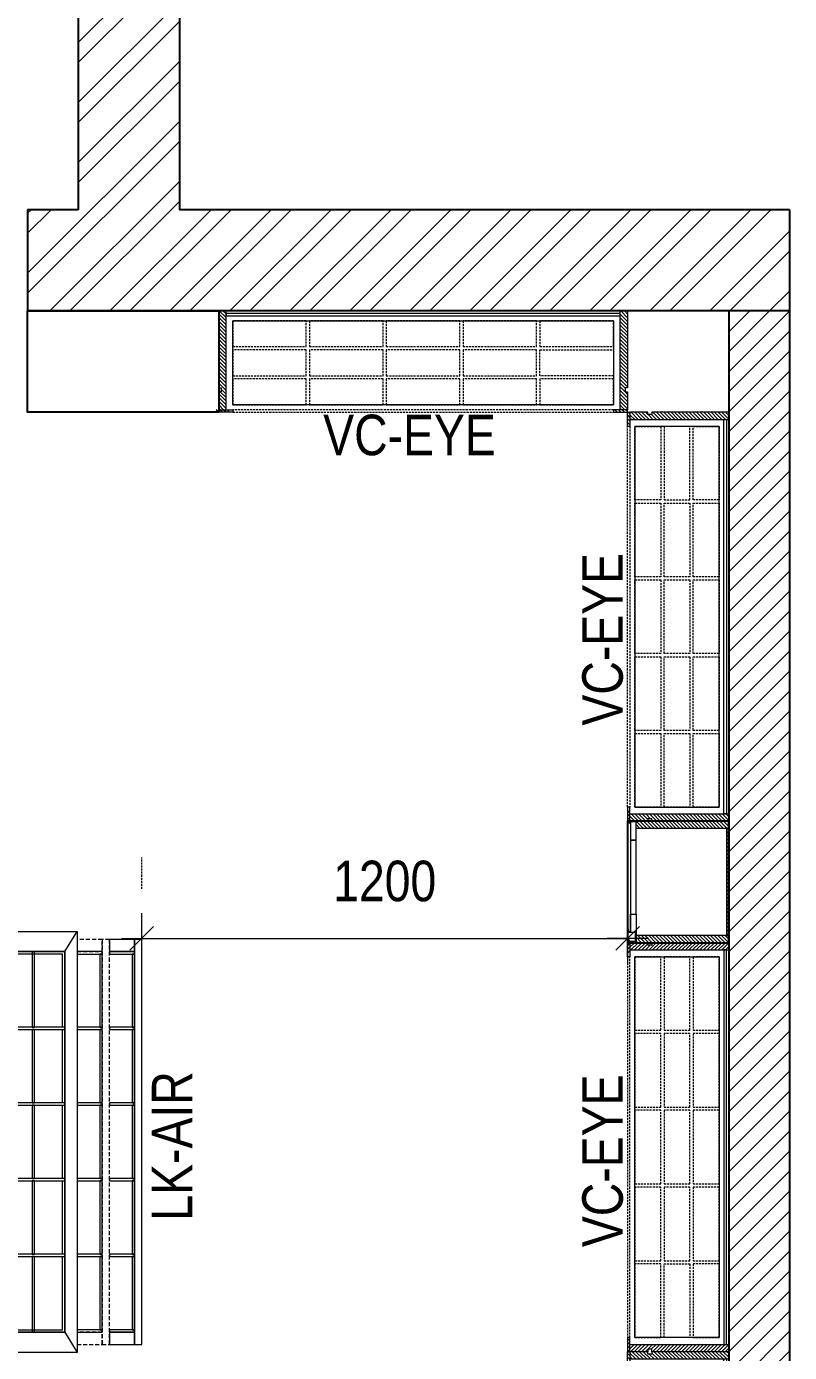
# Model space of a CAD drawing. Header units: millimetres. Extents: x 1535833 to 1547155, y 396470 to 405534.
# Drawn here: x 1545270 to 1547155, y 400062 to 403336 of the extents above; entities that cross this region are included whole.
import ezdxf

# ---------------------------------------------------------------- set-up
doc = ezdxf.new("R2010")
doc.units = ezdxf.units.MM
doc.header["$LTSCALE"] = 40
doc.header["$PDMODE"] = 3
for name, pattern in [('a_p6_plan_L18$0$HIDDEN', [0.375, 0.25, -0.125]), ('ACAD_ISO03W100', [30, 12, -18]), ('SK-103 Ground - Rome$0$LA-103A$0$HIDDEN2', [0.1875, 0.125, -0.0625])]:
    doc.linetypes.add(name, pattern=pattern)
doc.layers.add('A-WALL', color=1, linetype='Continuous')
for name, color, linetype, lineweight in [('LENS-DIM', 252, 'Continuous', 5), ('LK-FF&E FLOOR', 1, 'Continuous', 9), ('LK-FF&E WALL', 1, 'Continuous', 9), ('LN-ELEVATION-1', 81, 'Continuous', 13), ('LN-ELEVATION-2', 103, 'Continuous', 20), ('LN-ELEVATION-3', 125, 'a_p6_plan_L18$0$HIDDEN', 18), ('LN-ELEVATION-4', 145, 'Continuous', 13), ('LN-ELEVATION-5', 167, 'Continuous', 5), ('LN-HATCH', 251, 'Continuous', 0), ('PLANO-TXT', 252, 'Continuous', 5)]:
    doc.layers.add(name, color=color, linetype=linetype, lineweight=lineweight)
doc.styles.add('LK TXT', font='Gill Sans MT Condensed Regular.ttf')
doc.styles.get("Standard").update_dxf_attribs({"font": 'Gill Sans MT Condensed Regular.ttf', "height": 100})
doc.dimstyles.new('LK-MM 200', dxfattribs={"dimscale": 2000, "dimtxt": 0.05, "dimasz": 0.00025, "dimexe": 0.1, "dimexo": 0.0625, "dimgap": 0.045, "dimtad": 1, "dimdec": 0, "dimzin": 0, "dimdsep": 46, "dimtxsty": 'Standard', "dimblk": 'DMLL', "dimblk1": 'DMLL', "dimblk2": 'DMLL', "dimcen": 0.09, "dimclrd": 251, "dimclre": 250, "dimclrt": 256, "dimadec": 0, "dimazin": 0, "dimtfac": 1, "dimtdec": 0, "dimtofl": 0, "dimtmove": 2, "dimatfit": 3, "dimldrblk": 'OPEN90', "dimfxl": 1, "dimtolj": 1, "dimtzin": 0, "dimlwd": 5, "dimlwe": 0, "dimarcsym": 0})
pattern_1 = [(45, (7858558.917008298, 3503823.203216763), (-4.490128060534575, 4.490128060534575), [])]

# ---------------------------------------------------------------- blocks, each defined once
blk = doc.blocks.new('VC 1010')
at = {"layer": 'LN-HATCH', "ltscale": 0.5}
h = blk.add_hatch(dxfattribs=at)
h.set_pattern_fill('ANSI31', color=256, scale=2)
h.set_pattern_definition([(45, (3761554.586240421, 1795022.935917533), (-4.490128060534575, 4.490128060534575), [])])
h.paths.add_polyline_path([(-505.166666666977, 24), (-505.166666666977, -166), (-499.1666666669771, -166), (-499.1666666669771, -176), (-505.166666666977, -176), (-505.166666666977, -220), (-487.1666666669772, -220), (-487.1666666669772, 24)])
h = blk.add_hatch(dxfattribs=at)
h.set_pattern_fill('ANSI31', color=256, scale=2)
h.set_pattern_definition(pattern_1)
h.paths.add_polyline_path([(504.8333333330228, 24), (504.8333333330228, -166), (498.8333333330228, -166), (498.8333333330228, -176), (504.8333333330228, -176), (504.8333333330228, -220), (486.8333333330228, -220), (486.8333333330228, 24)])
h = blk.add_hatch(dxfattribs=at)
h.set_pattern_fill('ANSI31', color=256, scale=2)
h.set_pattern_definition([(45, (7858741.917008297, 3503823.203216763), (-4.490128060534575, 4.490128060534575), [])])
h.paths.add_polyline_path([(-470.1666666669772, -220), (-470.1666666669772, -226), (-505.166666666977, -226), (-505.166666666977, -220)])
h = blk.add_hatch(dxfattribs=at)
h.set_pattern_fill('ANSI31', color=256, scale=2)
h.set_pattern_definition(pattern_1)
h.paths.add_polyline_path([(476.8333333330228, -220), (476.8333333330228, -226), (511.8333333330228, -226), (511.8333333330228, -220)])
at = {"layer": 'LN-ELEVATION-1', "ltscale": 0.5}
for points in [[(-505.166666666977, 24), (-505.166666666977, -166), (-499.1666666669771, -166), (-499.1666666669771, -176), (-505.166666666977, -176), (-505.166666666977, -220), (-487.1666666669772, -220), (-487.1666666669772, 24)], [(486.8333333330228, 12), (-487.1666666669772, 12), (-487.1666666669772, 18), (486.8333333330228, 18)], [(504.8333333330228, 24), (504.8333333330228, -166), (498.8333333330228, -166), (498.8333333330228, -176), (504.8333333330228, -176), (504.8333333330228, -220), (486.8333333330228, -220), (486.8333333330228, 24)], [(-470.1666666669772, -220), (-470.1666666669772, -226), (-505.166666666977, -226), (-505.166666666977, -220)], [(469.8333333330228, -220), (469.8333333330228, -226), (504.8333333330228, -226), (504.8333333330228, -220)]]:
    blk.add_lwpolyline(points, close=True, dxfattribs=at)
at = {"layer": 'LN-ELEVATION-2', "ltscale": 0.5}
blk.add_lwpolyline([(470.1666666674428, 0), (-470.1666666674428, 0), (-470.1666666674428, -208), (470.1666666674428, -208)], close=True, dxfattribs=at)
at = {"layer": 'LN-ELEVATION-3', "ltscale": 0.5}
for p, q in [((-487.1666666669772, 24), (486.8333333330228, 24)), ((-470.1666666669772, -220), (469.8333333330228, -220)), ((469.8333333330228, -226), (-470.1666666669772, -226))]:
    blk.add_line(p, q, dxfattribs=at)
for points in [[(-470.1666666674428, 0), (-288.5000000004657, 0), (-288.5000000004657, -64), (-470.1666666674428, -64)], [(-280.5000000004657, 0), (-98.83333333348855, 0), (-98.83333333348855, -64), (-280.5000000004657, -64)], [(-90.83333333348855, 0), (90.83333333348855, 0), (90.83333333348855, -64), (-90.83333333348855, -64)], [(98.83333333348855, 0), (280.5000000004657, 0), (280.5000000004657, -64), (98.83333333348855, -64)], [(288.5000000004657, 0), (470.1666666674428, 0), (470.1666666674428, -64), (288.5000000004657, -64)], [(-470.1666666674428, -136), (-288.5000000004657, -136), (-288.5000000004657, -72), (-470.1666666674428, -72)], [(-280.5000000004657, -72), (-98.83333333348855, -72), (-98.83333333348855, -136), (-280.5000000004657, -136)], [(-90.83333333348855, -72), (90.83333333348855, -72), (90.83333333348855, -136), (-90.83333333348855, -136)], [(98.83333333348855, -72), (280.5000000004657, -72), (280.5000000004657, -136), (98.83333333348855, -136)], [(288.5000000004657, -72), (470.1666666674428, -72), (470.1666666674428, -136), (288.5000000004657, -136)], [(-470.1666666674428, -144), (-288.5000000004657, -144), (-288.5000000004657, -208), (-470.1666666674428, -208)], [(-280.5000000004657, -144), (-98.83333333348855, -144), (-98.83333333348855, -208), (-280.5000000004657, -208)], [(-90.83333333348855, -144), (90.83333333348855, -144), (90.83333333348855, -208), (-90.83333333348855, -208)], [(98.83333333348855, -144), (280.5000000004657, -144), (280.5000000004657, -208), (98.83333333348855, -208)], [(288.5000000004657, -144), (470.1666666674428, -144), (470.1666666674428, -208), (288.5000000004657, -208)]]:
    blk.add_lwpolyline(points, close=True, dxfattribs=at)
blk = doc.blocks.new('A$C1635124d')
at = {"layer": 'LN-HATCH'}
h = blk.add_hatch(dxfattribs=at)
h.set_pattern_fill('ANSI32', color=256, scale=11, angle=180)
h.set_pattern_definition([(225, (-4858615.314264493, -39420.50267495358), (74.08711299882052, -74.08711299882054), []), (225, (-4858664.705694494, -39420.50267495358), (74.08711299882052, -74.08711299882054), [])])
h.paths.add_polyline_path([(6222.02683249116, 1062.000000000043), (4715.000000029802, 1062.000000000043), (4715.000000029802, 3711.999999985142), (4165.000000029801, 3711.999999985142), (4165.000000029801, 3461.999999985142), (4465.000000029802, 3461.999999985142), (4465.000000029802, 1062.000000000043), (4340.000000029802, 1062.000000000043), (4340.000000029802, 812.0000000000437), (6222.02683249116, 812.0000000000437)])
h.paths.add_polyline_path([(3294.999999970198, 3711.999999985142), (2695, 3711.999999985142), (2695, 3461.999999985142), (3294.999999970198, 3461.999999985142)])
h.paths.add_polyline_path([(1794.999999970197, 3711.999999985142), (405.0000000298023, 3711.999999985142), (405.0000000298023, 3536.999999985142), (885, 3536.999999985142), (885, 3461.999999985142), (1794.999999970197, 3461.999999985142)])
h.paths.add_polyline_path([(-255, 3711.999999985142), (-655.5187702178955, 3711.999999985142), (-655.5187702178955, 3461.999999985142), (-380, 3461.999999985142), (-380, 1842.000000000044), (-255, 1842.000000000044)])
h.paths.add_polyline_path([(-1105.518770247698, 3711.999999985142), (-5100, 3711.999999985142), (-5100, 3161.999999985143), (-4850, 3161.999999985143), (-4850, 3461.999999985142), (-1850, 3461.999999985142), (-1850, 1842.000000000044), (-1250, 1842.000000000044), (-1250, 1967.000000000044), (-1600, 1967.000000000044), (-1600, 3461.999999985142), (-1105.518770247698, 3461.999999985142)])
h.paths.add_polyline_path([(-1600, 816.9999999851425), (-1250, 816.9999999851425), (-1250, 941.9999999851423), (-4850, 941.9999999851423), (-4850, 2351.999999985142), (-5100, 2351.999999985142), (-5100, 816.9999999851425), (-1850, 816.9999999851425), (-1850, -335.0000000069413), (-1600, -335.0000000069413)])
h.paths.add_polyline_path([(-1600, -660.0000000068248), (-1850, -660.0000000068248), (-1850, -4100), (-1600, -4100)])
h = blk.add_hatch(dxfattribs=at)
h.set_pattern_fill('ANSI31', color=256, scale=11, angle=180)
h.set_pattern_definition([(225, (-4858615.314264493, -39420.50267495358), (24.69570433294018, -24.69570433294018), [])])
h.paths.add_polyline_path([(6222.02683249116, 812.0000000000437), (6072.026832491158, 812.0000000000437), (6072.026832491158, -4349.999999999957), (6222.02683249116, -4349.999999999957)])
at = {"layer": 'A-WALL'}
for p, q in [((4715.000000029802, 3711.999999985142), (4715.000000029802, 1062.000000000043)), ((4465.000000029802, 3461.999999985142), (4465.000000029802, 1062.000000000043)), ((4465.000000029802, 1062.000000000043), (4340.000000029802, 1062.000000000043)), ((4340.000000029802, 1062.000000000043), (4340.000000029802, 812.0000000000437)), ((6222.02683249116, 1062.000000000043), (4715.000000029802, 1062.000000000043)), ((6222.02683249116, 1062.000000000043), (6222.02683249116, -4349.999999999957)), ((6222.02683249116, 812.0000000000437), (4340.000000029802, 812.0000000000437)), ((4340.000000029802, 812.0000000000437), (4340.000000029802, 812.0000000000437)), ((6072.026832491158, 812.0000000000437), (6072.026832491158, -4349.999999999957))]:
    blk.add_line(p, q, dxfattribs=at)
blk = doc.blocks.new('MIRROR')
at = {"layer": 'LN-HATCH', "ltscale": 0.5}
h = blk.add_hatch(dxfattribs=at)
h.set_pattern_fill('ANSI31', color=256, scale=2)
h.set_pattern_definition([(45, (4060433.741624544, 1708720.786904081), (-4.490128060534575, 4.490128060534575), [])])
h.paths.add_polyline_path([(212.944788963403, 101.3407590774622), (230.944788963403, 101.3407590774622), (230.944788963403, -127.6592409225377), (212.944788963403, -127.6592409225377)])
h.paths.add_polyline_path([(230.944788963403, 95.34075907746227), (494.9447889634027, 95.34075907746227), (494.9447889634027, 101.3407590774622), (230.944788963403, 101.3407590774622)])
h.paths.add_polyline_path([(512.9447889634027, 101.3407590774622), (494.9447889634027, 101.3407590774622), (494.9447889634027, -127.6592409225377), (512.9447889634027, -127.6592409225377)])
at = {"layer": 'Defpoints'}
blk.add_lwpolyline([(512.9447889634027, 101.3407590774622), (212.944788963403, 101.3407590774622), (212.944788963403, -148.6592409225377), (512.9447889634027, -148.6592409225377)], close=True, dxfattribs=at)
at = {"layer": 'LN-ELEVATION-1'}
for points in [[(212.944788963403, 101.3407590774622), (230.944788963403, 101.3407590774622), (230.944788963403, -127.6592409225377), (212.944788963403, -127.6592409225377)], [(230.944788963403, 95.34075907746227), (494.9447889634027, 95.34075907746227), (494.9447889634027, 101.3407590774622), (230.944788963403, 101.3407590774622)], [(512.9447889634027, 101.3407590774622), (494.9447889634027, 101.3407590774622), (494.9447889634027, -127.6592409225377), (512.9447889634027, -127.6592409225377)], [(259.944788963403, -141.6592409225377), (259.944788963403, -127.6592409225377), (214.944788963403, -127.6592409225377), (214.944788963403, -148.6592409225377), (223.944788963403, -148.6592409225377), (223.944788963403, -147.1592409225377), (216.444788963403, -147.1592409225377), (216.444788963403, -141.6592409225377)], [(442.944788963403, -141.6592409225377), (442.944788963403, -127.6592409225377), (487.9447889634028, -127.6592409225377), (487.9447889634028, -148.6592409225377), (478.9447889634026, -148.6592409225377), (478.9447889634026, -147.1592409225377), (486.4447889634027, -147.1592409225377), (486.4447889634027, -141.6592409225377)], [(504.944788963403, -148.6592409225377), (504.944788963403, -147.1592409225377), (509.444788963403, -147.1592409225377), (509.444788963403, -129.1592409225377), (487.9447889634028, -129.1592409225377), (487.9447889634028, -127.6592409225377), (510.9447889634028, -127.6592409225377), (510.9447889634028, -148.6592409225377)]]:
    blk.add_lwpolyline(points, close=True, dxfattribs=at)
at = {"layer": 'LN-ELEVATION-2'}
blk.add_lwpolyline([(259.944788963403, -141.6592409225377), (442.944788963403, -141.6592409225377), (442.944788963403, -127.6592409225377), (259.944788963403, -127.6592409225377)], close=True, dxfattribs=at)
at = {"layer": 'LN-ELEVATION-2', "color": 4, "lineweight": 0}
blk.add_lwpolyline([(216.444788963403, -141.6592409225377), (486.4447889634027, -141.6592409225377), (486.4447889634027, -147.1592409225377), (216.444788963403, -147.1592409225377)], close=True, dxfattribs=at)
at = {"layer": 'LN-ELEVATION-4', "ltscale": 0.5}
blk.add_line((478.9447889634026, -148.6592409225377), (223.944788963403, -148.6592409225377), dxfattribs=at)
blk = doc.blocks.new('Euro center Mirror + IPAD')
at = {"layer": 'LN-ELEVATION-4', "linetype": 'ACAD_ISO03W100', "ltscale": 0.01}
blk.add_lwpolyline([(0, 47.31184294237754), (0, -41.46233547315932), (-20, -41.46233547315932), (-20, 47.31184294237754)], close=True, dxfattribs=at)
at = {"layer": 'LN-ELEVATION-5', "linetype": 'ACAD_ISO03W100', "ltscale": 0.01}
for p, q in [((-159.8999999999068, 246.9247537346091), (-159.8999999999068, 47.31184294237754)), ((-159.6999999997206, 246.9247537346091), (-159.6999999997206, 47.31184294237754)), ((-159.3999999999068, 246.9247537346091), (-159.3999999999068, 47.31184294237754)), ((-159, 246.9247537346091), (-159, 47.31184294237754)), ((-158.5, 246.9247537346091), (-158.5, 47.31184294237754)), ((-157.8999999999068, 246.9247537346091), (-157.8999999999068, 47.31184294237754)), ((-157.1000000000931, 246.9247537346091), (-157.1000000000931, 47.31184294237754)), ((-156.1000000000931, 246.9247537346091), (-156.1000000000931, 47.31184294237754)), ((-154.1000000000931, 246.9247537346091), (-154.1000000000931, 47.31184294237754)), ((-151.1000000000931, 246.9247537346091), (-151.1000000000931, 47.31184294237754)), ((-146.1000000000931, 246.9247537346091), (-146.1000000000931, 47.31184294237754)), ((-141.1000000000931, 246.9247537346091), (-141.1000000000931, 47.31184294237754)), ((-135.1000000000931, 246.9247537346091), (-135.1000000000931, 47.31184294237754)), ((-128.1000000000931, 246.9247537346091), (-128.1000000000931, 47.31184294237754)), ((-120.1000000000931, 246.9247537346091), (-120.1000000000931, 47.31184294237754)), ((-111.1000000000931, 246.9247537346091), (-111.1000000000931, 47.31184294237754)), ((-102.1000000000931, 246.9247537346091), (-102.1000000000931, 47.31184294237754)), ((-85, 246.9247537346091), (-85, 47.31184294237754)), ((65, 246.9247537346091), (65, 47.31184294237754)), ((82.10000000009315, 246.9247537346091), (82.10000000009315, 47.31184294237754)), ((91.10000000009312, 246.9247537346091), (91.10000000009312, 47.31184294237754)), ((100.1000000000931, 246.9247537346091), (100.1000000000931, 47.31184294237754)), ((108.1000000000931, 246.9247537346091), (108.1000000000931, 47.31184294237754)), ((115.1000000000931, 246.9247537346091), (115.1000000000931, 47.31184294237754)), ((121.1000000000931, 246.9247537346091), (121.1000000000931, 47.31184294237754)), ((126.1000000000931, 246.9247537346091), (126.1000000000931, 47.31184294237754)), ((131.1000000000931, 246.9247537346091), (131.1000000000931, 47.31184294237754)), ((134.1000000000931, 246.9247537346091), (134.1000000000931, 47.31184294237754)), ((136.1000000000931, 246.9247537346091), (136.1000000000931, 47.31184294237754)), ((137.1000000000931, 246.9247537346091), (137.1000000000931, 47.31184294237754)), ((137.8999999999068, 246.9247537346091), (137.8999999999068, 47.31184294237754)), ((138.5, 246.9247537346091), (138.5, 47.31184294237754)), ((139, 246.9247537346091), (139, 47.31184294237754)), ((139.3999999999067, 246.9247537346091), (139.3999999999067, 47.31184294237754)), ((139.6999999997206, 246.9247537346091), (139.6999999997206, 47.31184294237754)), ((139.8999999999068, 246.9247537346091), (139.8999999999068, 47.31184294237754)), ((-159.8999999999068, -41.46233547315932), (-159.8999999999068, -241.0752462653909)), ((-159.6999999997206, -41.46233547315932), (-159.6999999997206, -241.0752462653909)), ((-159.3999999999068, -41.46233547315932), (-159.3999999999068, -241.0752462653909)), ((-159, -41.46233547315932), (-159, -241.0752462653909)), ((-158.5, -41.46233547315932), (-158.5, -241.0752462653909)), ((-157.8999999999068, -41.46233547315932), (-157.8999999999068, -241.0752462653909)), ((-157.1000000000931, -41.46233547315932), (-157.1000000000931, -241.0752462653909)), ((-156.1000000000931, -41.46233547315932), (-156.1000000000931, -241.0752462653909)), ((-154.1000000000931, -41.46233547315932), (-154.1000000000931, -241.0752462653909)), ((-151.1000000000931, -41.46233547315932), (-151.1000000000931, -241.0752462653909)), ((-146.1000000000931, -41.46233547315932), (-146.1000000000931, -241.0752462653909)), ((-141.1000000000931, -41.46233547315932), (-141.1000000000931, -241.0752462653909)), ((-135.1000000000931, -41.46233547315932), (-135.1000000000931, -241.0752462653909)), ((-128.1000000000931, -41.46233547315932), (-128.1000000000931, -241.0752462653909)), ((-120.1000000000931, -41.46233547315932), (-120.1000000000931, -241.0752462653909)), ((-111.1000000000931, -41.46233547315932), (-111.1000000000931, -241.0752462653909)), ((-102.1000000000931, -41.46233547315932), (-102.1000000000931, -241.0752462653909)), ((-85, -41.46233547315932), (-85, -241.0752462653909)), ((65, -41.46233547315932), (65, -241.0752462653909)), ((82.10000000009315, -41.46233547315932), (82.10000000009315, -241.0752462653909)), ((91.10000000009312, -41.46233547315932), (91.10000000009312, -241.0752462653909)), ((100.1000000000931, -41.46233547315932), (100.1000000000931, -241.0752462653909)), ((108.1000000000931, -41.46233547315932), (108.1000000000931, -241.0752462653909)), ((115.1000000000931, -41.46233547315932), (115.1000000000931, -241.0752462653909)), ((121.1000000000931, -41.46233547315932), (121.1000000000931, -241.0752462653909)), ((126.1000000000931, -41.46233547315932), (126.1000000000931, -241.0752462653909)), ((131.1000000000931, -41.46233547315932), (131.1000000000931, -241.0752462653909)), ((134.1000000000931, -41.46233547315932), (134.1000000000931, -241.0752462653909)), ((136.1000000000931, -41.46233547315932), (136.1000000000931, -241.0752462653909)), ((137.1000000000931, -41.46233547315932), (137.1000000000931, -241.0752462653909)), ((137.8999999999068, -41.46233547315932), (137.8999999999068, -241.0752462653909)), ((138.5, -41.46233547315932), (138.5, -241.0752462653909)), ((139, -41.46233547315932), (139, -241.0752462653909)), ((139.3999999999067, -41.46233547315932), (139.3999999999067, -241.0752462653909)), ((139.6999999997206, -41.46233547315932), (139.6999999997206, -241.0752462653909)), ((139.8999999999068, -41.46233547315932), (139.8999999999068, -241.0752462653909))]:
    blk.add_line(p, q, dxfattribs=at)
for points in [[(140, 72.9897628070321), (140, 246.9247537346091), (-160, 246.9247537346091), (-160, 72.9897628070321)], [(140, -67.14025533781387), (140, -241.0752462653909), (-160, -241.0752462653909), (-160, -67.14025533781387)]]:
    blk.add_lwpolyline(points, dxfattribs=at)
for points in [[(140, 72.9897628070321), (140, 47.31184294237754), (-160, 47.31184294237754), (-160, 72.9897628070321)], [(140, -41.46233547315932), (140, -67.14025533781387), (-160, -67.14025533781387), (-160, -41.46233547315932)]]:
    blk.add_lwpolyline(points, close=True, dxfattribs=at)
blk = doc.blocks.new('EURO 1040 x 1175')
at = {"layer": 'LN-ELEVATION-1'}
for points in [[(-470, -327.434990927577), (470, -327.434990927577), (470, 467.5650090724229), (-470, 467.5650090724229)], [(-470, 85.06500907242298), (470, 85.06500907242298), (470, 467.5650090724229), (-470, 467.5650090724229)], [(-283.2000000029802, 85.06500907242298), (-277.2000000029802, 85.06500907242298), (-277.2000000029802, 467.5650090724229), (-283.2000000029802, 467.5650090724229)], [(-96.40000000596046, 85.06500907242298), (-90.40000000596045, 85.06500907242298), (-90.40000000596045, 467.5650090724229), (-96.40000000596046, 467.5650090724229)], [(90.3999999910593, 85.06500907242298), (96.3999999910593, 85.06500907242298), (96.3999999910593, 467.5650090724229), (90.3999999910593, 467.5650090724229)], [(277.1999999880791, 85.06500907242298), (283.1999999880791, 85.06500907242298), (283.1999999880791, 467.5650090724229), (277.1999999880791, 467.5650090724229)], [(-470.000000014901, 386.565009072423), (-283.2000000029802, 386.565009072423), (-283.2000000029802, 392.565009072423), (-470.000000014901, 392.565009072423)], [(-277.2000000178814, 386.565009072423), (-96.40000000596046, 386.565009072423), (-96.40000000596046, 392.565009072423), (-277.2000000178814, 392.565009072423)], [(-90.40000002086165, 386.565009072423), (90.3999999910593, 386.565009072423), (90.3999999910593, 392.565009072423), (-90.40000002086165, 392.565009072423)], [(96.39999997615817, 386.565009072423), (277.1999999880791, 386.565009072423), (277.1999999880791, 392.565009072423), (96.39999997615817, 392.565009072423)], [(283.1999999880791, 386.565009072423), (470, 386.565009072423), (470, 392.565009072423), (283.1999999880791, 392.565009072423)], [(-470.000000014901, 311.190009072423), (-283.2000000029802, 311.190009072423), (-283.2000000029802, 317.190009072423), (-470.000000014901, 317.190009072423)], [(-277.2000000178814, 311.190009072423), (-96.40000000596046, 311.190009072423), (-96.40000000596046, 317.190009072423), (-277.2000000178814, 317.190009072423)], [(-90.40000002086165, 311.190009072423), (90.3999999910593, 311.190009072423), (90.3999999910593, 317.190009072423), (-90.40000002086165, 317.190009072423)], [(96.39999997615817, 311.190009072423), (277.1999999880791, 311.190009072423), (277.1999999880791, 317.190009072423), (96.39999997615817, 317.190009072423)], [(283.1999999880791, 311.190009072423), (470, 311.190009072423), (470, 317.190009072423), (283.1999999880791, 317.190009072423)], [(-470.000000014901, 235.815009072423), (-283.2000000029802, 235.815009072423), (-283.2000000029802, 241.815009072423), (-470.000000014901, 241.815009072423)], [(-277.2000000178814, 235.815009072423), (-96.40000000596046, 235.815009072423), (-96.40000000596046, 241.815009072423), (-277.2000000178814, 241.815009072423)], [(-90.40000002086165, 235.815009072423), (90.3999999910593, 235.815009072423), (90.3999999910593, 241.815009072423), (-90.40000002086165, 241.815009072423)], [(96.39999997615817, 235.815009072423), (277.1999999880791, 235.815009072423), (277.1999999880791, 241.815009072423), (96.39999997615817, 241.815009072423)], [(283.1999999880791, 235.815009072423), (470, 235.815009072423), (470, 241.815009072423), (283.1999999880791, 241.815009072423)], [(-470.000000014901, 160.440009072423), (-283.2000000029802, 160.440009072423), (-283.2000000029802, 166.440009072423), (-470.000000014901, 166.440009072423)], [(-277.2000000178814, 160.440009072423), (-96.40000000596046, 160.440009072423), (-96.40000000596046, 166.440009072423), (-277.2000000178814, 166.440009072423)], [(-90.40000002086165, 160.440009072423), (90.3999999910593, 160.440009072423), (90.3999999910593, 166.440009072423), (-90.40000002086165, 166.440009072423)], [(96.39999997615817, 160.440009072423), (277.1999999880791, 160.440009072423), (277.1999999880791, 166.440009072423), (96.39999997615817, 166.440009072423)], [(283.1999999880791, 160.440009072423), (470, 160.440009072423), (470, 166.440009072423), (283.1999999880791, 166.440009072423)], [(-470, 85.06500907242298), (470, 85.06500907242298), (470, 55.06500907242298), (-470, 55.06500907242298)], [(-470, 55.06500907242298), (470, 55.06500907242298), (470, -327.434990927577), (-470, -327.434990927577)], [(-283.2000000029802, 55.06500907242298), (-277.2000000029802, 55.06500907242298), (-277.2000000029802, -327.434990927577), (-283.2000000029802, -327.434990927577)], [(-96.40000000596046, 55.06500907242298), (-90.40000000596045, 55.06500907242298), (-90.40000000596045, -327.434990927577), (-96.40000000596046, -327.434990927577)], [(90.3999999910593, 55.06500907242298), (96.3999999910593, 55.06500907242298), (96.3999999910593, -327.434990927577), (90.3999999910593, -327.434990927577)], [(277.1999999880791, 55.06500907242298), (283.1999999880791, 55.06500907242298), (283.1999999880791, -327.434990927577), (277.1999999880791, -327.434990927577)], [(-470.000000014901, -20.30999092757702), (-283.2000000029802, -20.30999092757702), (-283.2000000029802, -26.30999092757702), (-470.000000014901, -26.30999092757702)], [(-277.2000000178814, -20.30999092757702), (-96.40000000596046, -20.30999092757702), (-96.40000000596046, -26.30999092757702), (-277.2000000178814, -26.30999092757702)], [(-90.40000002086165, -20.30999092757702), (90.3999999910593, -20.30999092757702), (90.3999999910593, -26.30999092757702), (-90.40000002086165, -26.30999092757702)], [(96.39999997615817, -20.30999092757702), (277.1999999880791, -20.30999092757702), (277.1999999880791, -26.30999092757702), (96.39999997615817, -26.30999092757702)], [(283.1999999880791, -20.30999092757702), (470, -20.30999092757702), (470, -26.30999092757702), (283.1999999880791, -26.30999092757702)], [(-470.000000014901, -95.68499092757702), (-283.2000000029802, -95.68499092757702), (-283.2000000029802, -101.684990927577), (-470.000000014901, -101.684990927577)], [(-277.2000000178814, -95.68499092757702), (-96.40000000596046, -95.68499092757702), (-96.40000000596046, -101.684990927577), (-277.2000000178814, -101.684990927577)], [(-90.40000002086165, -95.68499092757702), (90.3999999910593, -95.68499092757702), (90.3999999910593, -101.684990927577), (-90.40000002086165, -101.684990927577)], [(96.39999997615817, -95.68499092757702), (277.1999999880791, -95.68499092757702), (277.1999999880791, -101.684990927577), (96.39999997615817, -101.684990927577)], [(283.1999999880791, -95.68499092757702), (470, -95.68499092757702), (470, -101.684990927577), (283.1999999880791, -101.684990927577)], [(-470.000000014901, -171.059990927577), (-283.2000000029802, -171.059990927577), (-283.2000000029802, -177.059990927577), (-470.000000014901, -177.059990927577)], [(-277.2000000178814, -171.059990927577), (-96.40000000596046, -171.059990927577), (-96.40000000596046, -177.059990927577), (-277.2000000178814, -177.059990927577)], [(-90.40000002086165, -171.059990927577), (90.3999999910593, -171.059990927577), (90.3999999910593, -177.059990927577), (-90.40000002086165, -177.059990927577)], [(96.39999997615817, -171.059990927577), (277.1999999880791, -171.059990927577), (277.1999999880791, -177.059990927577), (96.39999997615817, -177.059990927577)], [(283.1999999880791, -171.059990927577), (470, -171.059990927577), (470, -177.059990927577), (283.1999999880791, -177.059990927577)], [(-470.000000014901, -246.434990927577), (-283.2000000029802, -246.434990927577), (-283.2000000029802, -252.434990927577), (-470.000000014901, -252.434990927577)], [(-277.2000000178814, -246.434990927577), (-96.40000000596046, -246.434990927577), (-96.40000000596046, -252.434990927577), (-277.2000000178814, -252.434990927577)], [(-90.40000002086165, -246.434990927577), (90.3999999910593, -246.434990927577), (90.3999999910593, -252.434990927577), (-90.40000002086165, -252.434990927577)], [(96.39999997615817, -246.434990927577), (277.1999999880791, -246.434990927577), (277.1999999880791, -252.434990927577), (96.39999997615817, -252.434990927577)], [(283.1999999880791, -246.434990927577), (470, -246.434990927577), (470, -252.434990927577), (283.1999999880791, -252.434990927577)]]:
    blk.add_lwpolyline(points, close=True, dxfattribs=at)
for points in [[(-283.2000000029802, 461.5650090724228), (-464, 461.5650090724228), (-464, 317.190009072423)], [(-96.40000000596046, 461.5650090724228), (-277.2000000029802, 461.5650090724228)], [(90.3999999910593, 461.5650090724228), (-90.40000000596045, 461.5650090724228)], [(277.1999999880791, 461.5650090724228), (96.3999999910593, 461.5650090724228)], [(464, 317.190009072423), (464, 461.5650090724228), (283.1999999880791, 461.5650090724228)], [(-464, 311.190009072423), (-464, 241.815009072423)], [(464, 241.815009072423), (464, 311.190009072423)], [(-464, 235.815009072423), (-464, 166.440009072423)], [(464, 166.440009072423), (464, 235.815009072423)], [(-464, 160.440009072423), (-464, 91.06500907242297), (-283.2000000029802, 91.06500907242297)], [(283.1999999880791, 91.06500907242297), (464, 91.06500907242297), (464, 160.440009072423)], [(-277.2000000029802, 91.06500907242297), (-96.40000000596046, 91.06500907242297)], [(-90.40000000596045, 91.06500907242297), (90.3999999910593, 91.06500907242297)], [(96.3999999910593, 91.06500907242297), (277.1999999880791, 91.06500907242297)], [(-464, -20.30999092757702), (-464, 49.06500907242298), (-283.2000000029802, 49.06500907242298)], [(-277.2000000029802, 49.06500907242298), (-96.40000000596046, 49.06500907242298)], [(-90.40000000596045, 49.06500907242298), (90.3999999910593, 49.06500907242298)], [(96.3999999910593, 49.06500907242298), (277.1999999880791, 49.06500907242298)], [(283.1999999880791, 49.06500907242298), (464, 49.06500907242298), (464, -20.30999092757702)], [(-464, -95.68499092757702), (-464, -26.30999092757702)], [(464, -26.30999092757702), (464, -95.68499092757702)], [(-464, -171.059990927577), (-464, -101.684990927577)], [(464, -101.684990927577), (464, -171.059990927577)], [(-283.2000000029802, -321.434990927577), (-464, -321.434990927577), (-464, -177.059990927577)], [(464, -177.059990927577), (464, -321.434990927577), (283.1999999880791, -321.434990927577)], [(-96.40000000596046, -321.434990927577), (-277.2000000029802, -321.434990927577)], [(90.3999999910593, -321.434990927577), (-90.40000000596045, -321.434990927577)], [(277.1999999880791, -321.434990927577), (96.3999999910593, -321.434990927577)]]:
    blk.add_lwpolyline(points, dxfattribs=at)
at = {"layer": 'LN-ELEVATION-2'}
blk.add_lwpolyline([(-520, -357.434990927577), (520, -357.434990927577), (520, 497.5650090724228), (-520, 497.5650090724228)], close=True, dxfattribs=at)
for points in [[(-470, 467.5650090724229), (-520, 497.5650090724228)], [(470, 467.5650090724229), (520, 497.5650090724228)], [(-470, -327.434990927577), (-520, -357.434990927577)], [(470, -327.434990927577), (520, -357.434990927577)]]:
    blk.add_lwpolyline(points, dxfattribs=at)
at = {"layer": 'LN-ELEVATION-3'}
for points in [[(-500, 559.5650090724229), (500, 559.5650090724229), (500, 577.5650090724228), (-500, 577.5650090724228)], [(-500, 497.5650090724228), (-470, 497.5650090724228), (-470, 559.5650090724229), (-500, 559.5650090724229)], [(470, 497.5650090724228), (500, 497.5650090724228), (500, 559.5650090724229), (470, 559.5650090724229)], [(-500, -357.434990927577), (-470, -357.434990927577), (-470, -419.434990927577), (-500, -419.434990927577)], [(470, -357.434990927577), (500, -357.434990927577), (500, -419.434990927577), (470, -419.434990927577)], [(-500, -419.434990927577), (500, -419.434990927577), (500, -437.4349909275769), (-500, -437.4349909275769)]]:
    blk.add_lwpolyline(points, close=True, dxfattribs=at)
at = {"layer": 'LN-ELEVATION-4'}
for points in [[(-500, 639.5650090724228), (500, 639.5650090724228), (500, 657.565009072423), (-500, 657.565009072423)], [(-500, 577.5650090724228), (-470, 577.5650090724228), (-470, 639.5650090724228), (-500, 639.5650090724228)], [(470, 577.5650090724228), (500, 577.5650090724228), (500, 639.5650090724228), (470, 639.5650090724228)], [(-470, 497.5650090724228), (-464, 497.5650090724228), (-464, 559.5650090724229), (-470, 559.5650090724229)], [(-464, 553.565009072423), (-283.2000000029802, 553.565009072423), (-283.2000000029802, 559.5650090724229), (-464, 559.5650090724229)], [(-283.2000000029802, 497.5650090724228), (-277.2000000029802, 497.5650090724228), (-277.2000000029802, 559.5650090724229), (-283.2000000029802, 559.5650090724229)], [(-277.2000000029802, 553.565009072423), (-96.40000000596046, 553.565009072423), (-96.40000000596046, 559.5650090724229), (-277.2000000029802, 559.5650090724229)], [(-96.40000000596046, 497.5650090724228), (-90.40000000596045, 497.5650090724228), (-90.40000000596045, 559.5650090724229), (-96.40000000596046, 559.5650090724229)], [(-90.40000000596045, 553.565009072423), (90.3999999910593, 553.565009072423), (90.3999999910593, 559.5650090724229), (-90.40000000596045, 559.5650090724229)], [(90.3999999910593, 497.5650090724228), (96.3999999910593, 497.5650090724228), (96.3999999910593, 559.5650090724229), (90.3999999910593, 559.5650090724229)], [(96.3999999910593, 553.565009072423), (277.1999999880791, 553.565009072423), (277.1999999880791, 559.5650090724229), (96.3999999910593, 559.5650090724229)], [(277.1999999880791, 497.5650090724228), (283.1999999880791, 497.5650090724228), (283.1999999880791, 559.5650090724229), (277.1999999880791, 559.5650090724229)], [(283.1999999880791, 553.565009072423), (463.9999999850988, 553.565009072423), (463.9999999850988, 559.5650090724229), (283.1999999880791, 559.5650090724229)], [(464, 497.5650090724228), (470, 497.5650090724228), (470, 559.5650090724229), (464, 559.5650090724229)], [(-470, -357.434990927577), (-464, -357.434990927577), (-464, -419.434990927577), (-470, -419.434990927577)], [(-283.2000000029802, -357.434990927577), (-277.2000000029802, -357.434990927577), (-277.2000000029802, -419.434990927577), (-283.2000000029802, -419.434990927577)], [(-96.40000000596046, -357.434990927577), (-90.40000000596045, -357.434990927577), (-90.40000000596045, -419.434990927577), (-96.40000000596046, -419.434990927577)], [(90.3999999910593, -357.434990927577), (96.3999999910593, -357.434990927577), (96.3999999910593, -419.434990927577), (90.3999999910593, -419.434990927577)], [(277.1999999880791, -357.434990927577), (283.1999999880791, -357.434990927577), (283.1999999880791, -419.434990927577), (277.1999999880791, -419.434990927577)], [(464, -357.434990927577), (470, -357.434990927577), (470, -419.434990927577), (464, -419.434990927577)], [(-464, -413.4349909275769), (-283.2000000029802, -413.4349909275769), (-283.2000000029802, -419.434990927577), (-464, -419.434990927577)], [(-277.2000000029802, -413.4349909275769), (-96.40000000596046, -413.4349909275769), (-96.40000000596046, -419.434990927577), (-277.2000000029802, -419.434990927577)], [(-90.40000000596045, -413.4349909275769), (90.3999999910593, -413.4349909275769), (90.3999999910593, -419.434990927577), (-90.40000000596045, -419.434990927577)], [(96.3999999910593, -413.4349909275769), (277.1999999880791, -413.4349909275769), (277.1999999880791, -419.434990927577), (96.3999999910593, -419.434990927577)], [(283.1999999880791, -413.4349909275769), (463.9999999850988, -413.4349909275769), (463.9999999850988, -419.434990927577), (283.1999999880791, -419.434990927577)], [(-500, -437.4349909275769), (-470, -437.4349909275769), (-470, -499.4349909275769), (-500, -499.4349909275769)], [(470, -437.4349909275769), (500, -437.4349909275769), (500, -499.4349909275769), (470, -499.4349909275769)], [(-500, -499.4349909275769), (500, -499.4349909275769), (500, -517.434990927577), (-500, -517.434990927577)]]:
    blk.add_lwpolyline(points, close=True, dxfattribs=at)
at = {"layer": 'LN-ELEVATION-5'}
for points in [[(-470, 577.5650090724228), (-464, 577.5650090724228), (-464, 639.5650090724228), (-470, 639.5650090724228)], [(-464, 633.565009072423), (-283.2000000029802, 633.565009072423), (-283.2000000029802, 639.5650090724228), (-464, 639.5650090724228)], [(-283.2000000029802, 577.5650090724228), (-277.2000000029802, 577.5650090724228), (-277.2000000029802, 639.5650090724228), (-283.2000000029802, 639.5650090724228)], [(-277.2000000029802, 633.565009072423), (-96.40000000596046, 633.565009072423), (-96.40000000596046, 639.5650090724228), (-277.2000000029802, 639.5650090724228)], [(-96.40000000596046, 577.5650090724228), (-90.40000000596045, 577.5650090724228), (-90.40000000596045, 639.5650090724228), (-96.40000000596046, 639.5650090724228)], [(-90.40000000596045, 633.565009072423), (90.3999999910593, 633.565009072423), (90.3999999910593, 639.5650090724228), (-90.40000000596045, 639.5650090724228)], [(90.3999999910593, 577.5650090724228), (96.3999999910593, 577.5650090724228), (96.3999999910593, 639.5650090724228), (90.3999999910593, 639.5650090724228)], [(96.3999999910593, 633.565009072423), (277.1999999880791, 633.565009072423), (277.1999999880791, 639.5650090724228), (96.3999999910593, 639.5650090724228)], [(277.1999999880791, 577.5650090724228), (283.1999999880791, 577.5650090724228), (283.1999999880791, 639.5650090724228), (277.1999999880791, 639.5650090724228)], [(283.1999999880791, 633.565009072423), (463.9999999850988, 633.565009072423), (463.9999999850988, 639.5650090724228), (283.1999999880791, 639.5650090724228)], [(464, 577.5650090724228), (470, 577.5650090724228), (470, 639.5650090724228), (464, 639.5650090724228)], [(-470, -437.4349909275769), (-464, -437.4349909275769), (-464, -499.4349909275769), (-470, -499.4349909275769)], [(-283.2000000029802, -437.4349909275769), (-277.2000000029802, -437.4349909275769), (-277.2000000029802, -499.4349909275769), (-283.2000000029802, -499.4349909275769)], [(-96.40000000596046, -437.4349909275769), (-90.40000000596045, -437.4349909275769), (-90.40000000596045, -499.4349909275769), (-96.40000000596046, -499.4349909275769)], [(90.3999999910593, -437.4349909275769), (96.3999999910593, -437.4349909275769), (96.3999999910593, -499.4349909275769), (90.3999999910593, -499.4349909275769)], [(277.1999999880791, -437.4349909275769), (283.1999999880791, -437.4349909275769), (283.1999999880791, -499.4349909275769), (277.1999999880791, -499.4349909275769)], [(464, -437.4349909275769), (470, -437.4349909275769), (470, -499.4349909275769), (464, -499.4349909275769)], [(-464, -493.4349909275769), (-283.2000000029802, -493.4349909275769), (-283.2000000029802, -499.4349909275769), (-464, -499.4349909275769)], [(-277.2000000029802, -493.4349909275769), (-96.40000000596046, -493.4349909275769), (-96.40000000596046, -499.4349909275769), (-277.2000000029802, -499.4349909275769)], [(-90.40000000596045, -493.4349909275769), (90.3999999910593, -493.4349909275769), (90.3999999910593, -499.4349909275769), (-90.40000000596045, -499.4349909275769)], [(96.3999999910593, -493.4349909275769), (277.1999999880791, -493.4349909275769), (277.1999999880791, -499.4349909275769), (96.3999999910593, -499.4349909275769)], [(283.1999999880791, -493.4349909275769), (463.9999999850988, -493.4349909275769), (463.9999999850988, -499.4349909275769), (283.1999999880791, -499.4349909275769)]]:
    blk.add_lwpolyline(points, close=True, dxfattribs=at)
at = {"layer": 'LENS-DIM'}
blk.add_blockref('Euro center Mirror + IPAD', (10, 67.14025533781387), dxfattribs=at)
blk = doc.blocks.new('DMLL')
at = {"layer": 'LENS-DIM', "color": 1}
for p, q in [((-9.095e-13, 125), (-9.095e-13, -125)), ((99.99999999999909, 0), (-99.99999999999909, 0)), ((58.42116226163034, 58.42116226163262), (-58.42116226163398, -58.4211622616324))]:
    blk.add_line(p, q, dxfattribs=at)
blk = doc.blocks.new('*D50')
at = {"color": 250, "linetype": 'SK-103 Ground - Rome$0$LA-103A$0$HIDDEN2', "lineweight": 0, "transparency": 16777216}
for p, q in [((1545554.928440848, 401206.8990574582), (1545554.928440848, 401284.4493262164)), ((1546754.928440848, 401206.8990574582), (1546754.928440848, 401284.4493262164))]:
    blk.add_line(p, q, dxfattribs=at)
at = {"color": 251, "lineweight": 5, "transparency": 16777216}
blk.add_line((1545555.428440848, 401084.4493262164), (1546754.428440848, 401084.4493262164), dxfattribs=at)
at = {"layer": 'Defpoints', "color": 0, "transparency": 16777216}
for p in [(1545554.928440848, 401081.8990574581), (1546754.928440848, 401084.4493262164), (1546754.928440848, 401081.8990574581)]:
    blk.add_point(p, dxfattribs=at)
at = {"color": 251, "lineweight": 5, "transparency": 16777216, "xscale": 0.5, "yscale": 0.5, "zscale": 0.5, "rotation": 180}
blk.add_blockref('DMLL', (1545554.928440848, 401084.4493262164), dxfattribs=at)
at = {"color": 251, "lineweight": 5, "transparency": 16777216, "xscale": 0.5, "yscale": 0.5, "zscale": 0.5}
blk.add_blockref('DMLL', (1546754.928440848, 401084.4493262164), dxfattribs=at)
at = {"transparency": 16777216, "insert": (1546154.928440848, 401225.5757797048), "char_height": 100, "attachment_point": 5}
blk.add_mtext('\\A1;1200', dxfattribs=at)
blk = doc.blocks.new('_Open90')
at = {"color": 0, "linetype": 'ByBlock', "lineweight": -2}
for p, q in [((0, 0), (-1, 0)), ((-0.5, 0.5), (0, 0)), ((0, 0), (-0.5, -0.5))]:
    blk.add_line(p, q, dxfattribs=at)

msp = doc.modelspace()

# ---------------------------------------------------------------- linework, layer by layer
msp.add_lwpolyline([(1545744.928440848, 402383.8990574581), (1545272.901608386, 402383.8990574581), (1545272.901608386, 402633.8990574582), (1545744.928440848, 402633.8990574582)], close=True)

# ---------------------------------------------------------------- block references
at = {"layer": 'LENS-DIM'}
msp.add_blockref('A$C1635124d', (1540932.901608357, 401821.899057458), dxfattribs=at)
at = {"layer": 'LK-FF&E FLOOR', "xscale": -1, "rotation": 90}
msp.add_blockref('EURO 1040 x 1175', (1545037.493449921, 400581.8990574582), dxfattribs=at)
at = {"layer": 'LK-FF&E WALL', "xscale": -1}
msp.add_blockref('VC 1010', (1546249.761774181, 402609.899057458), dxfattribs=at)
at = {"layer": 'LK-FF&E WALL', "rotation": 270}
for name, p in [('VC 1010', (1546980.928440848, 401878.7323907911)), ('MIRROR', (1546903.587681771, 401586.8438464214)), ('VC 1010', (1546980.928440848, 399558.732390791))]:
    msp.add_blockref(name, p, dxfattribs=at)
at = {"layer": 'LK-FF&E WALL', "xscale": -1, "rotation": 270}
msp.add_blockref('VC 1010', (1546980.928440848, 400569.0657241248), dxfattribs=at)

# ---------------------------------------------------------------- texts
at = {"layer": 'PLANO-TXT', "linetype": 'Continuous', "ltscale": 3, "insert": (1546216.223844917, 402327.0109309565), "char_height": 100, "width": 254.125, "attachment_point": 5, "style": 'LK TXT'}
msp.add_mtext('VC-EYE', dxfattribs=at)
at = {"layer": 'PLANO-TXT', "linetype": 'Continuous', "ltscale": 3, "char_height": 100, "width": 254.125, "attachment_point": 5, "style": 'LK TXT'}
for s, insert, rotation in [('VC-EYE', (1546693.737607591, 401823.1029995057), 89.99999999999983), ('LK-AIR', (1545629.654021081, 400571.8564395801), 90.00000000000018), ('VC-EYE', (1546693.737607591, 400535.1903076308), 89.99999999999983)]:
    msp.add_mtext(s, dxfattribs=dict(at, insert=insert, rotation=rotation))

# ---------------------------------------------------------------- dimensions: what is measured, and where the dimension line sits
dim = msp.add_linear_dim(base=(1546754.928440848, 401084.4493262164), p1=(1545554.928440848, 401081.8990574581), p2=(1546754.928440848, 401081.8990574581), dimstyle='LK-MM 200')
dim.commit()
dim.dimension.update_dxf_attribs({"geometry": '*D50', "text_midpoint": (1546154.928440848, 401225.5757797048)})

doc.saveas('drawing.dxf')
